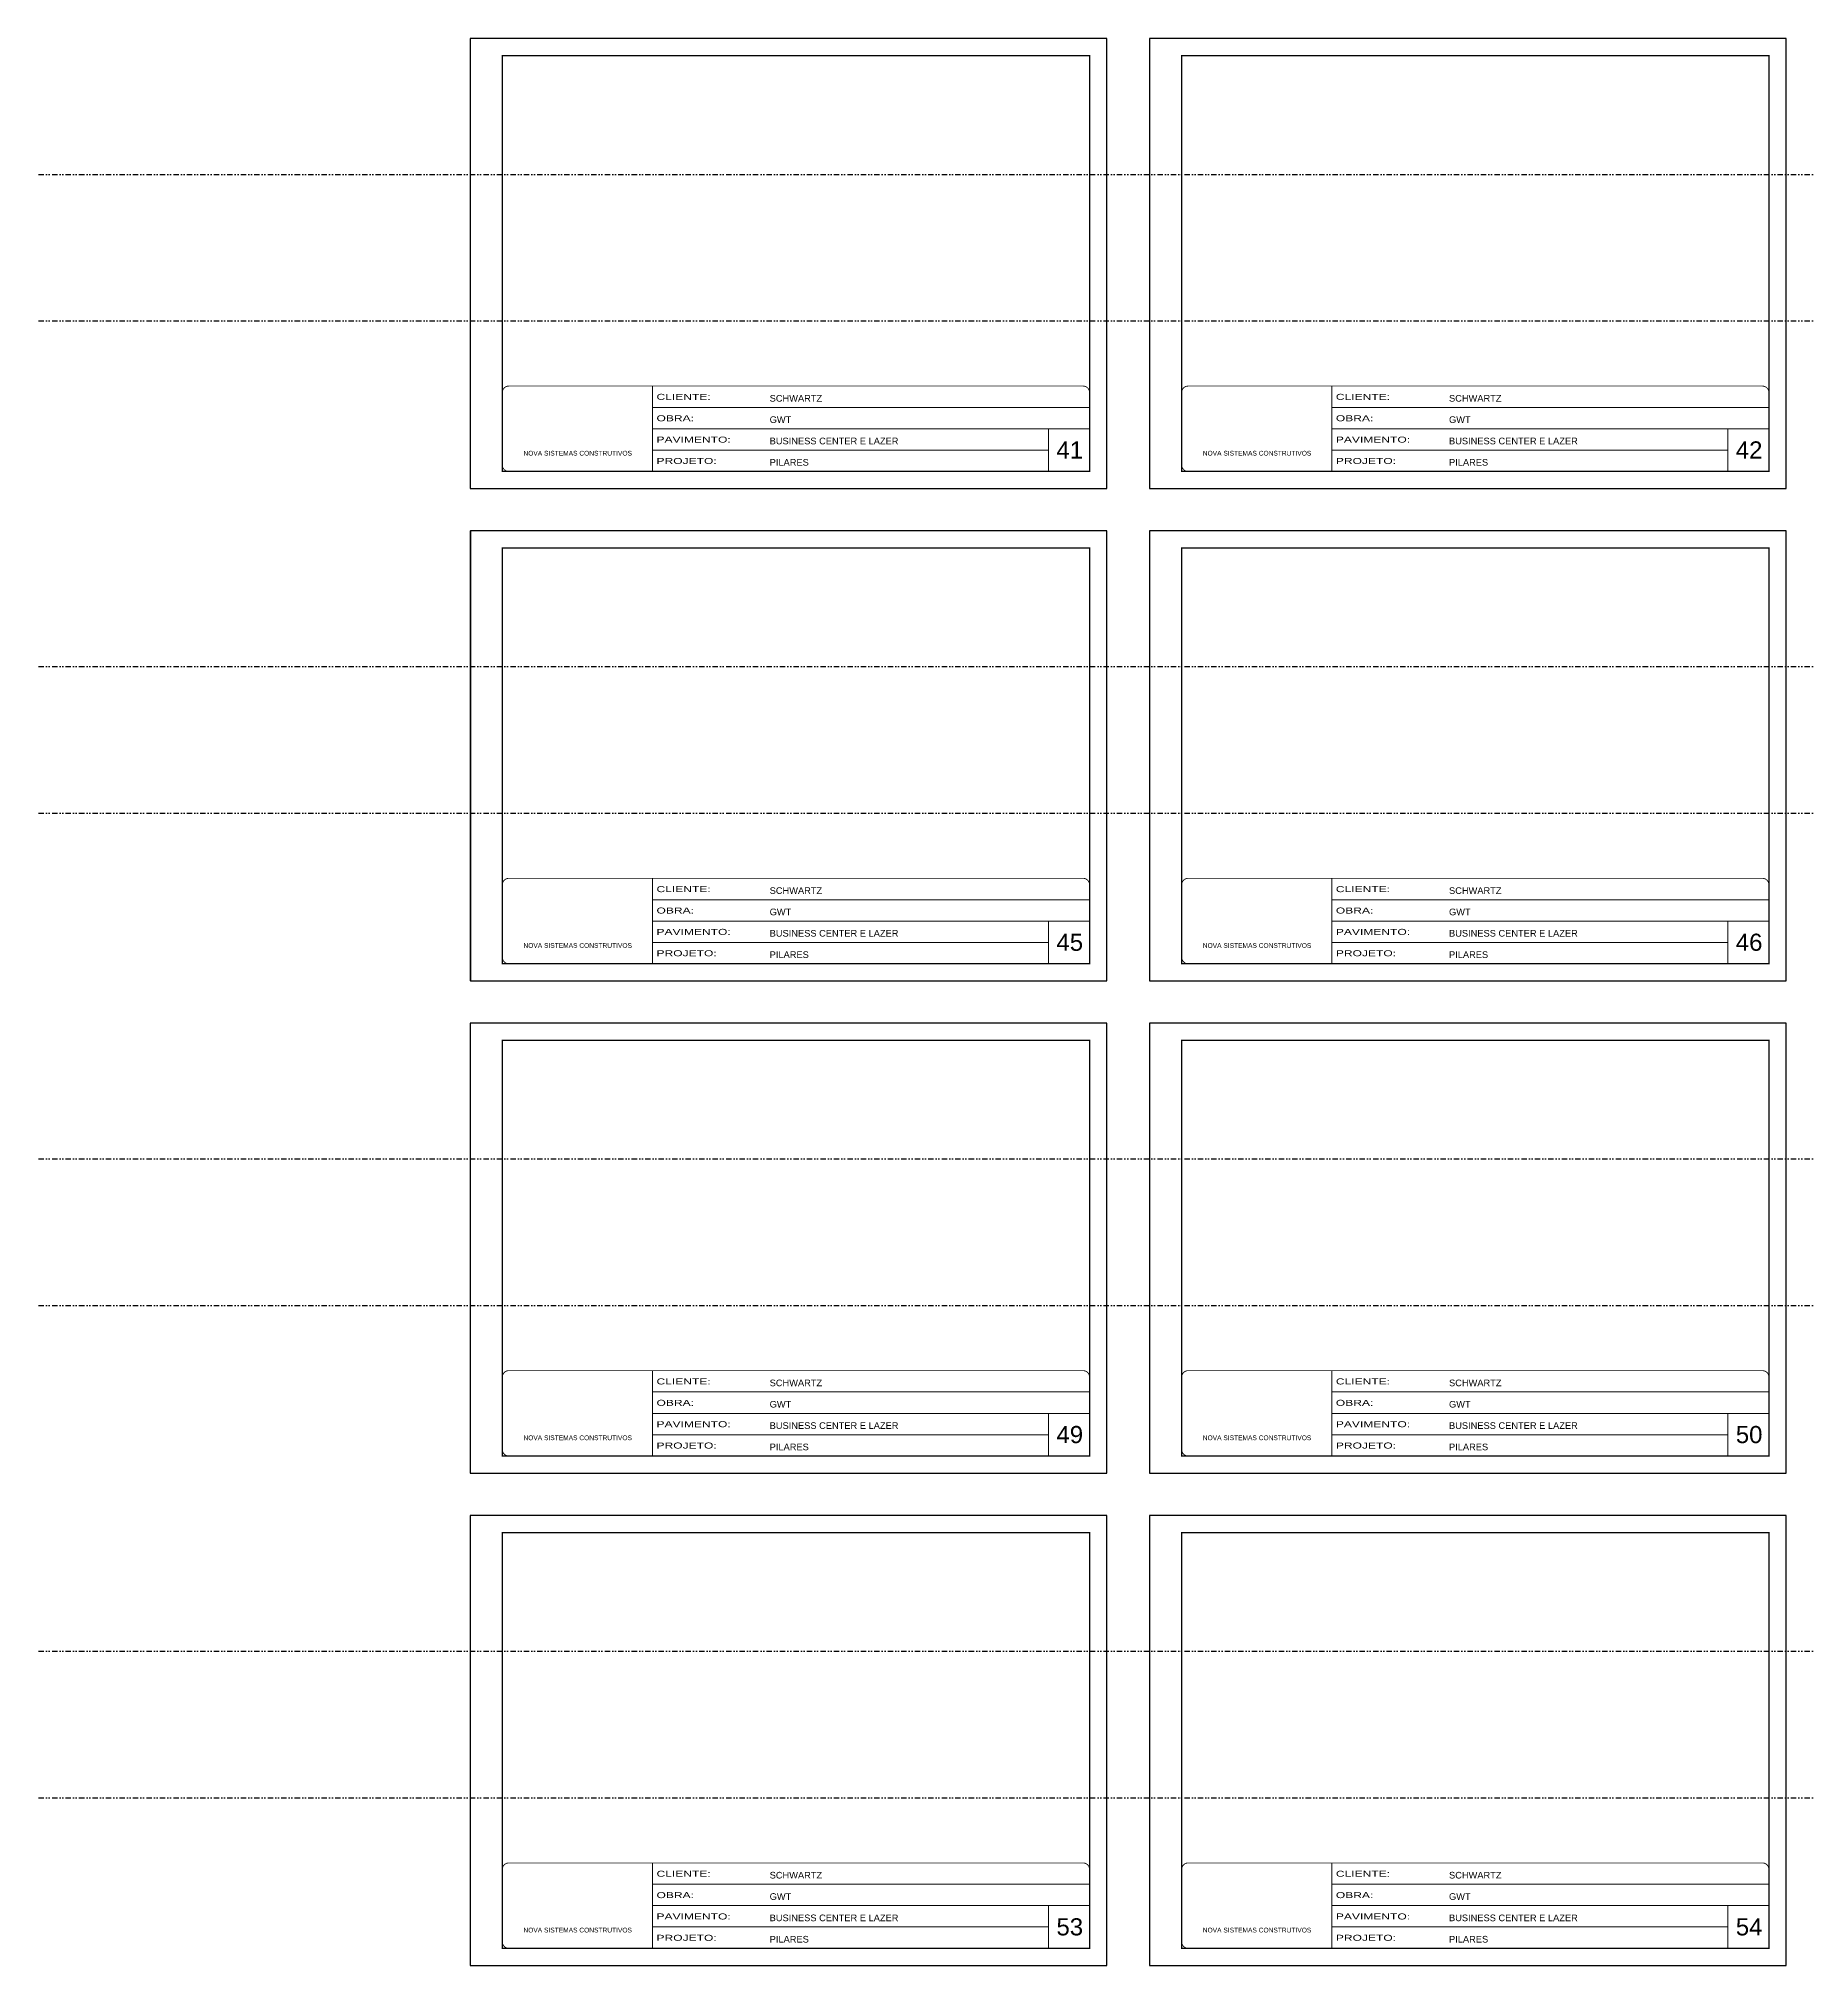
# Model space of a CAD drawing. Extents: x 13379 to 23315, y 867 to 16997.
# Drawn here: x 13379 to 17506, y 867 to 5363 of the extents above; entities that cross this region are included whole.
import ezdxf

# ---------------------------------------------------------------- set-up
doc = ezdxf.new("R2010")
doc.units = 0
for name, pattern in [('CONTINUO', [0]), ('DASHED', [0.75, 0.5, -0.25]), ('DIVIDE2', [0.625, 0.25, -0.125, 0, -0.125, 0, -0.125])]:
    doc.linetypes.add(name, pattern=pattern)
for name, color, linetype, lineweight in [('CARIMBO', 255, 'Continuous', 9), ('Folhas', 255, 'Continuous', 9), ('SARRAFO DE PRESSAO', 251, 'DASHED', 9)]:
    doc.layers.add(name, color=color, linetype=linetype, lineweight=lineweight)
doc.layers.add('Laje_Perimetro', color=7, linetype='Continuous', plot=False)
doc.layers.add('Nível', color=160, linetype='Continuous')
doc.styles.add('ARIAL', font='arial.ttf')
doc.styles.add('Tecnologia', font='')
doc.styles.get('Tecnologia').set_extended_font_data('Forgotten Futurist')

# ---------------------------------------------------------------- blocks, each defined once
blk = doc.blocks.new('9999999999')
at = {"color": 30, "linetype": 'CONTINUO'}
for p, q in [((98564.6, 34230.2), (98564.6, 34429.4)), ((98564.6, 34379.6), (99584, 34379.6)), ((98564.6, 34329.8), (99488, 34329.8)), ((99584, 34329.8), (99488, 34329.8)), ((99488, 34329.8), (99488, 34230.2)), ((98564.6, 34280), (99488, 34280))]:
    blk.add_line(p, q, dxfattribs=at)
at = {"color": 30, "linetype": 'CONTINUO', "const_width": 2}
blk.add_lwpolyline([(99584, 34230.2), (99584, 34414.4, 0.414214), (99569, 34429.4), (98229, 34429.4, 0.414214), (98214, 34414.4), (98214, 34245.2, 0.414214), (98229, 34230.2), (99584, 34230.2)], format="xyb", dxfattribs=at)
at = {"layer": 'Folhas'}
blk.add_lwpolyline([(98139, 34190.2), (99624, 34190.2), (99624, 35240.2), (98139, 35240.2)], close=True, dxfattribs=at)
at = {"layer": 'Folhas', "color": 30, "const_width": 3}
blk.add_lwpolyline([(98214, 34230.2), (99584, 34230.2), (99584, 35200.2), (98214, 35200.2)], close=True, dxfattribs=at)
at = {"color": 7, "linetype": 'Continuous', "ltscale": 5, "style": 'ARIAL'}
for s, height, p in [('SCHWARTZ', 15.48, (98837.7, 34393.1)), ('GWT', 15.48, (98837.7, 34343.3)), ('BUSINESS CENTER E LAZER', 15.483, (98837.7, 34293.5)), ('NOVA SISTEMAS CONSTRUTIVOS', 11.059, (98263.2, 34267.2)), ('PILARES', 15.48, (98837.7, 34243.7))]:
    blk.add_text(s, height=height, dxfattribs=at).set_placement(p)
at = {"layer": 'Folhas', "color": 7, "style": 'Tecnologia', "width": 1.5}
for s, p in [('CLIENTE:', (98573.7, 34397.2)), ('OBRA:', (98573.7, 34347.3)), ('PAVIMENTO:', (98573.7, 34297.5)), ('PROJETO:', (98573.7, 34247.7))]:
    blk.add_text(s, height=14, dxfattribs=at).set_placement(p)

msp = doc.modelspace()

# ---------------------------------------------------------------- linework, layer by layer
at = {"layer": 'Laje_Perimetro'}
for points in [[(15871, 5362.77), (14386, 5362.77), (14386, 4312.77), (15871, 4312.77)], [(17456, 5362.77), (15971, 5362.77), (15971, 4312.77), (17456, 4312.77)], [(15871.46, 4214.19), (14386.46, 4214.19), (14386.46, 3164.19), (15871.46, 3164.19)], [(17456, 4214.19), (15971, 4214.19), (15971, 3164.19), (17456, 3164.19)], [(15871, 3065.62), (14386, 3065.62), (14386, 2015.62), (15871, 2015.62)], [(17456, 3065.62), (15971, 3065.62), (15971, 2015.62), (17456, 2015.62)], [(15871, 1917.04), (14386, 1917.04), (14386, 867.04), (15871, 867.04)], [(17456, 1917.04), (15971, 1917.04), (15971, 867.04), (17456, 867.04)]]:
    msp.add_lwpolyline(points, close=True, dxfattribs=at)
at = {"layer": 'Nível', "color": 4, "linetype": 'DIVIDE2', "ltscale": 50}
for p, q in [((13378.94, 5045.85), (21112.79, 5045.85)), ((13378.94, 4703.85), (21112.79, 4703.85)), ((13378.94, 3897.28), (21112.79, 3897.28)), ((13378.94, 3555.28), (21112.79, 3555.28)), ((13378.94, 2748.7), (21112.79, 2748.7)), ((13378.94, 2406.7), (21112.79, 2406.7)), ((13378.94, 1600.13), (21112.79, 1600.13)), ((13378.94, 1258.13), (21112.79, 1258.13))]:
    msp.add_line(p, q, dxfattribs=at)

# ---------------------------------------------------------------- block references
at = {"layer": 'SARRAFO DE PRESSAO', "color": 6, "linetype": 'ByBlock'}
for p in [(-83752.98, -29877.44), (-82167.98, -29877.44), (-83752.98, -31026.01), (-82167.98, -31026.01), (-83752.98, -32174.59), (-82167.98, -32174.59), (-83752.98, -33323.16), (-82167.98, -33323.16)]:
    msp.add_blockref('9999999999', p, dxfattribs=at)

# ---------------------------------------------------------------- texts
at = {"layer": 'CARIMBO', "style": 'ARIAL'}
for s, p in [('41', (15753.86, 4382.91)), ('42', (17338.86, 4382.91)), ('45', (15753.86, 3234.34)), ('46', (17338.86, 3234.34)), ('49', (15753.86, 2085.76)), ('50', (17338.86, 2085.76)), ('53', (15753.86, 937.19)), ('54', (17338.86, 937.19))]:
    msp.add_text(s, height=40, dxfattribs=at).set_placement(p)

doc.saveas('drawing.dxf')
